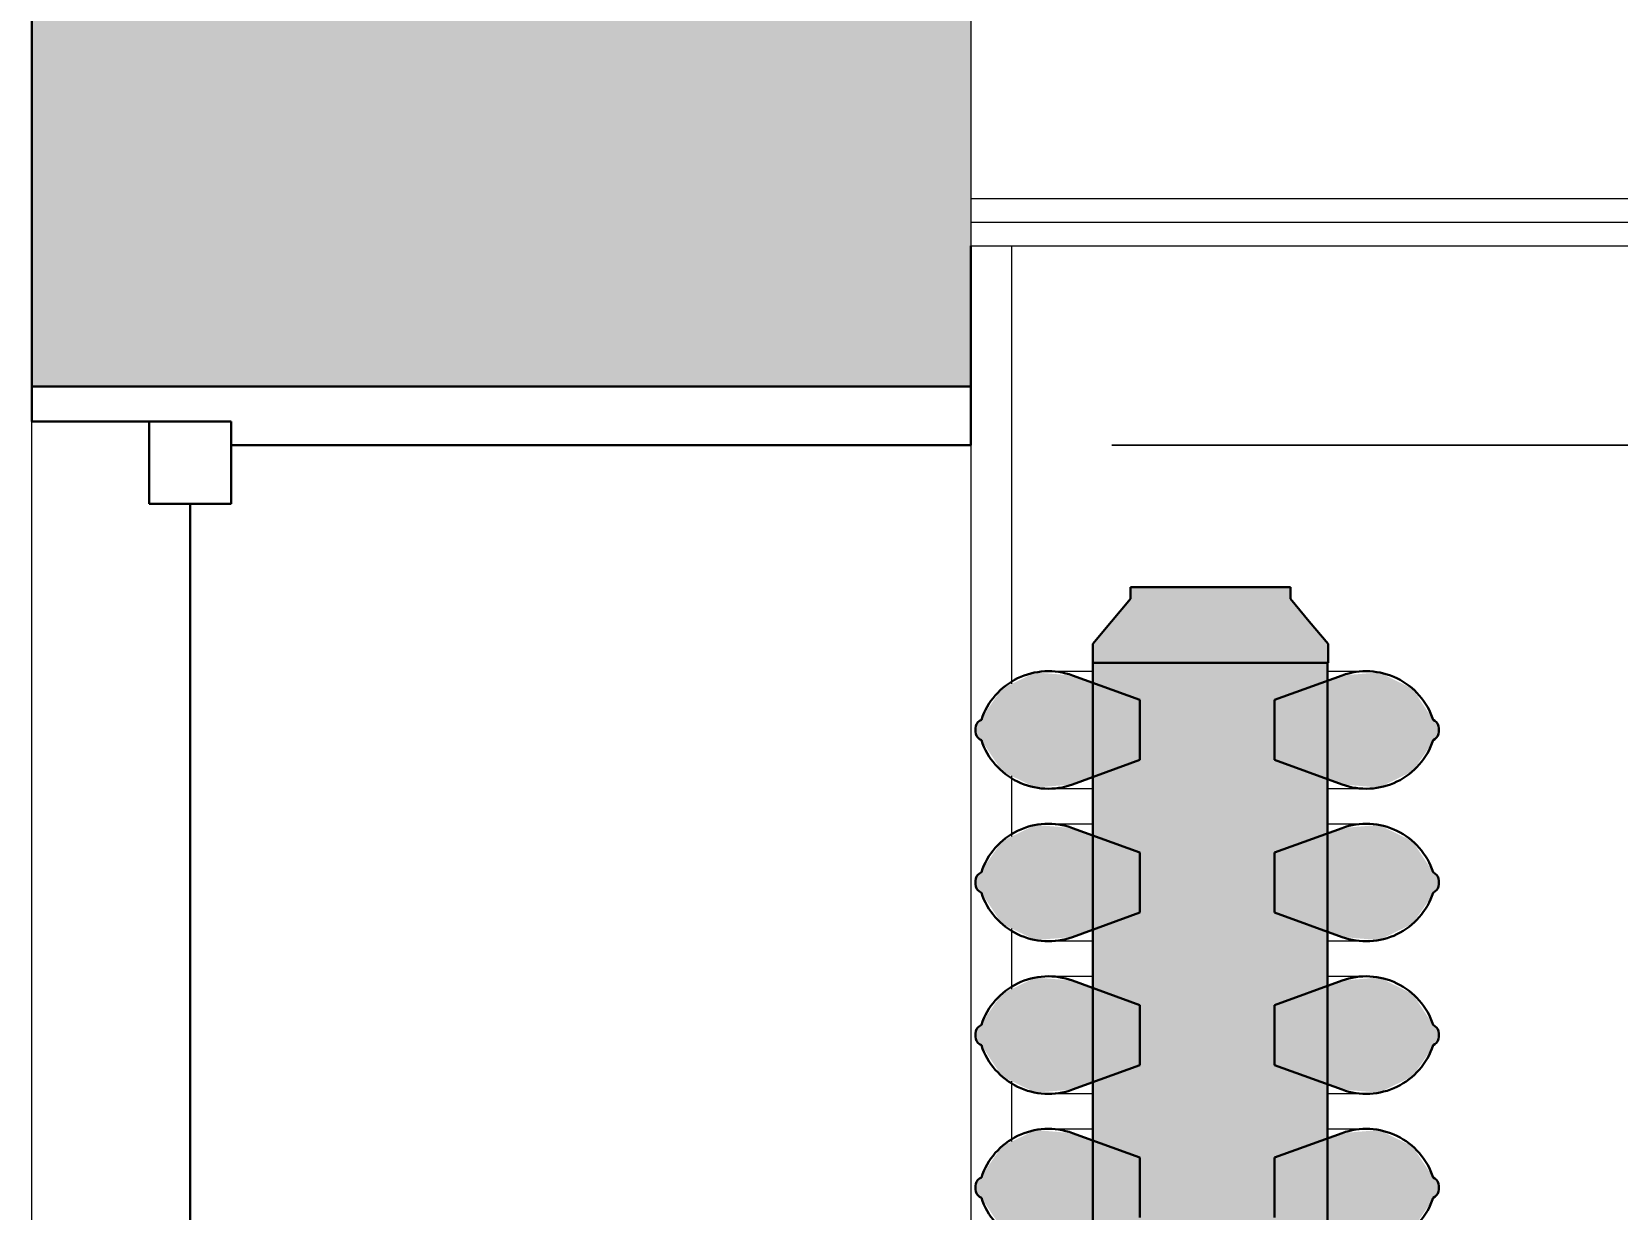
# Model space of a CAD drawing. Header units: inches. Extents: x -1287 to 1590, y -3558 to 989.
# Drawn here: x -1035.06 to -1001.3, y 235.97 to 261.06 of the extents above; entities that cross this region are included whole.
import ezdxf

# ---------------------------------------------------------------- set-up
doc = ezdxf.new("R2010")
doc.units = ezdxf.units.IN
doc.header["$MEASUREMENT"] = 0
for name, color, linetype, lineweight in [('A-ANNO-DIMS', 211, 'Continuous', 9), ('A-ANNO-DIMS-48', 211, 'Continuous', 9), ('A-FLOR', 192, 'Continuous', 18), ('A-GENM', 13, 'Continuous', 9), ('A-GLAZ', 151, 'Continuous', 18), ('A-WALL', 113, 'Continuous', 18), ('A-WALL-PATT', 111, 'Continuous', 18), ('I-WALL', 2, 'Continuous', 18)]:
    doc.layers.add(name, color=color, linetype=linetype, lineweight=lineweight)
doc.styles.add('Swis721 Lt BT', font='swissl.ttf', dxfattribs={"height": 4.5})
doc.dimstyles.new('OTJ_-_3_32__Linear_1', dxfattribs={"dimscale": 12, "dimtxt": 4.748918, "dimasz": 0.1875, "dimexe": 0.375, "dimexo": 0.25, "dimgap": 0.25, "dimtad": 1, "dimdec": 1, "dimrnd": 0.5, "dimzin": 3, "dimdsep": 46, "dimlunit": 4, "dimtxsty": 'Swis721 Lt BT', "dimblk1": 'OBLIQUE', "dimblk2": 'OBLIQUE', "dimsah": 1, "dimcen": 0.09, "dimdle": 0.375, "dimazin": 0, "dimtfac": 1, "dimtdec": 4, "dimtix": 1, "dimtmove": 1, "dimatfit": 3, "dimfxl": 1, "dimtvp": 1, "dimtfill": 1, "dimfrac": 2, "dimtolj": 1, "dimtzin": 0, "dimarcsym": 2})

# ---------------------------------------------------------------- blocks, each defined once
blk = doc.blocks.new('Double Hung - side window 4_ X 6_ 3_ H-6972878-1st Floor Construction')
at = {"layer": 'A-GLAZ', "color": 8, "lineweight": 30}
for p, q in [((18, 5.75), (18, 10)), ((18.75, 10), (18, 10)), ((16.25, 7.5), (16.25, 5.75)), ((18, 7.5), (16.25, 7.5)), ((18, 7.5), (18, 5.75)), ((-16.25, 6.625), (16.25, 6.625)), ((18, 5.75), (16.25, 5.75)), ((17.5, 5.75), (18, 5.75)), ((17.5, 5.75), (17.5, -10)), ((17.5, -10), (18.75, -10))]:
    blk.add_line(p, q, dxfattribs=at)
blk = doc.blocks.new('Cast_Iron_Radiator_8182 - Cast_Iron_Radiator_8182-V46-1st Floor Construction')
at = {"layer": 'A-GENM'}
h = blk.add_hatch(color=7, dxfattribs=at)
h.paths.add_polyline_path([(-4.524, -3.66), (-4.589, -2.87), (-5.111, -1.435), (-6.389, -1.435), (-6.911, -2.87), (-6.976, -3.66), (-6.629, -4.372), (-5.943, -4.848), (-5.876, -4.91), (-5.713, -4.933), (-5.624, -4.91), (-5.532, -4.809), (-4.871, -4.372), (-4.645, -3.909)], flags=0)
h.paths.add_polyline_path([(-4.524, 3.66), (-4.871, 4.372), (-5.557, 4.848), (-5.624, 4.91), (-5.787, 4.933), (-5.876, 4.91), (-5.968, 4.809), (-6.629, 4.372), (-6.976, 3.66), (-6.911, 2.87), (-6.389, 1.435), (-5.111, 1.435), (-4.589, 2.87)], flags=0)
h = blk.add_hatch(color=7, dxfattribs=at)
h.paths.add_polyline_path([(-1.274, 3.66), (-1.621, 4.372), (-2.307, 4.848), (-2.374, 4.91), (-2.537, 4.933), (-2.626, 4.91), (-2.718, 4.809), (-3.379, 4.372), (-3.726, 3.66), (-3.661, 2.87), (-3.139, 1.435), (-1.861, 1.435), (-1.339, 2.87)], flags=0)
h.paths.add_polyline_path([(-1.274, -3.66), (-1.339, -2.87), (-1.861, -1.435), (-3.139, -1.435), (-3.661, -2.87), (-3.726, -3.66), (-3.379, -4.372), (-2.693, -4.848), (-2.626, -4.91), (-2.463, -4.933), (-2.374, -4.91), (-2.282, -4.809), (-1.621, -4.372), (-1.395, -3.909)], flags=0)
h = blk.add_hatch(color=7, dxfattribs=at)
h.paths.add_polyline_path([(1.976, -3.66), (1.911, -2.87), (1.389, -1.435), (0.111, -1.435), (-0.411, -2.87), (-0.476, -3.66), (-0.129, -4.372), (0.557, -4.848), (0.624, -4.91), (0.787, -4.933), (0.876, -4.91), (0.968, -4.809), (1.629, -4.372), (1.855, -3.909)], flags=0)
h.paths.add_polyline_path([(1.976, 3.66), (1.629, 4.372), (0.943, 4.848), (0.876, 4.91), (0.713, 4.933), (0.624, 4.91), (0.532, 4.809), (-0.129, 4.372), (-0.476, 3.66), (-0.411, 2.87), (0.111, 1.435), (1.389, 1.435), (1.911, 2.87)], flags=0)
h = blk.add_hatch(color=7, dxfattribs=at)
h.paths.add_polyline_path([(5.226, -3.66), (5.161, -2.87), (4.639, -1.435), (3.361, -1.435), (2.839, -2.87), (2.774, -3.66), (3.121, -4.372), (3.807, -4.848), (3.874, -4.91), (4.037, -4.933), (4.126, -4.91), (4.218, -4.809), (4.879, -4.372), (5.105, -3.909)], flags=0)
h.paths.add_polyline_path([(5.226, 3.66), (4.879, 4.372), (4.193, 4.848), (4.126, 4.91), (3.963, 4.933), (3.874, 4.91), (3.782, 4.809), (3.121, 4.372), (2.774, 3.66), (2.839, 2.87), (3.361, 1.435), (4.639, 1.435), (5.161, 2.87)], flags=0)
for points in [[(-7.179, 2.574), (-7.584, 2.574), (-8.542, 1.77), (-8.792, 1.77), (-8.792, -1.634), (-8.542, -1.634), (-7.584, -2.438), (-7.179, -2.438)], [(15.702, -2.438), (15.702, 2.561), (-7.179, 2.561), (-7.179, -2.438), (11.735, -2.438)]]:
    blk.add_hatch(color=7, dxfattribs=at).paths.add_polyline_path(points, flags=0)
at = {"layer": 'A-GENM', "color": 8, "lineweight": 30}
for p, q in [((-5.943, 4.848), (-5.968, 4.809)), ((-5.713, 4.933), (-5.787, 4.933)), ((-5.532, 4.809), (-5.557, 4.848)), ((-2.693, 4.848), (-2.718, 4.809)), ((-2.463, 4.933), (-2.537, 4.933)), ((-2.282, 4.809), (-2.307, 4.848)), ((0.557, 4.848), (0.532, 4.809)), ((0.787, 4.933), (0.713, 4.933)), ((0.968, 4.809), (0.943, 4.848)), ((3.807, 4.848), (3.782, 4.809)), ((4.037, 4.933), (3.963, 4.933)), ((4.218, 4.809), (4.193, 4.848)), ((-6.911, 2.87), (-6.389, 1.435)), ((-5.111, 1.435), (-4.589, 2.87)), ((-3.661, 2.87), (-3.139, 1.435)), ((-1.861, 1.435), (-1.339, 2.87)), ((-0.411, 2.87), (0.111, 1.435)), ((1.389, 1.435), (1.911, 2.87)), ((2.839, 2.87), (3.361, 1.435)), ((-7.179, 2.574), (-7.584, 2.574)), ((-7.179, -2.438), (-7.179, 2.574)), ((15.702, 2.561), (-7.179, 2.561)), ((-7.179, 2.561), (-7.179, -2.438)), ((-8.542, 1.77), (-8.792, 1.77)), ((-8.792, 1.77), (-8.792, -1.634)), ((-6.389, 1.435), (-5.111, 1.435)), ((-3.139, 1.435), (-1.861, 1.435)), ((0.111, 1.435), (1.389, 1.435)), ((3.361, 1.435), (4.639, 1.435)), ((-8.792, -1.634), (-8.542, -1.634)), ((-6.389, -1.435), (-6.911, -2.87)), ((-5.111, -1.435), (-6.389, -1.435)), ((-4.589, -2.87), (-5.111, -1.435)), ((-3.139, -1.435), (-3.661, -2.87)), ((-1.861, -1.435), (-3.139, -1.435)), ((-1.339, -2.87), (-1.861, -1.435)), ((0.111, -1.435), (-0.411, -2.87)), ((1.389, -1.435), (0.111, -1.435)), ((1.911, -2.87), (1.389, -1.435)), ((3.361, -1.435), (2.839, -2.87)), ((4.639, -1.435), (3.361, -1.435)), ((-7.584, -2.438), (-7.179, -2.438)), ((-7.179, -2.438), (15.702, -2.438)), ((-5.968, -4.809), (-5.943, -4.848)), ((-5.787, -4.933), (-5.713, -4.933)), ((-5.557, -4.848), (-5.532, -4.809)), ((-2.718, -4.809), (-2.693, -4.848)), ((-2.537, -4.933), (-2.463, -4.933)), ((-2.307, -4.848), (-2.282, -4.809)), ((0.532, -4.809), (0.557, -4.848)), ((0.713, -4.933), (0.787, -4.933)), ((0.943, -4.848), (0.968, -4.809)), ((3.782, -4.809), (3.807, -4.848)), ((3.963, -4.933), (4.037, -4.933)), ((4.193, -4.848), (4.218, -4.809))]:
    blk.add_line(p, q, dxfattribs=at)
at = {"layer": 'A-GENM', "flags": 128}
for points in [[(-7.002, 3.383), (-7.001, 3.443), (-6.997, 3.503), (-6.991, 3.563), (-6.983, 3.622), (-6.972, 3.681), (-6.959, 3.74), (-6.943, 3.798), (-6.926, 3.855), (-6.906, 3.911), (-6.883, 3.967), (-6.859, 4.022), (-6.832, 4.076), (-6.804, 4.128), (-6.773, 4.18), (-6.74, 4.23), (-6.705, 4.279), (-6.668, 4.326), (-6.63, 4.372), (-6.589, 4.416), (-6.547, 4.459), (-6.503, 4.5), (-6.458, 4.539), (-6.411, 4.576), (-6.362, 4.612), (-6.312, 4.645), (-6.261, 4.677), (-6.209, 4.706), (-6.155, 4.733), (-6.101, 4.758), (-6.045, 4.781), (-5.989, 4.802), (-5.968, 4.809)], [(-5.943, 4.848), (-5.938, 4.854), (-5.934, 4.86), (-5.929, 4.866), (-5.925, 4.872), (-5.919, 4.877), (-5.914, 4.882), (-5.909, 4.887), (-5.903, 4.892), (-5.897, 4.896), (-5.891, 4.901), (-5.885, 4.905), (-5.878, 4.909), (-5.872, 4.912), (-5.865, 4.915), (-5.858, 4.918), (-5.851, 4.921), (-5.844, 4.924), (-5.837, 4.926), (-5.83, 4.928), (-5.823, 4.929), (-5.816, 4.93), (-5.808, 4.931), (-5.801, 4.932), (-5.793, 4.933), (-5.787, 4.933)], [(-5.713, 4.933), (-5.706, 4.932), (-5.698, 4.932), (-5.691, 4.931), (-5.683, 4.93), (-5.676, 4.929), (-5.669, 4.927), (-5.662, 4.925), (-5.655, 4.923), (-5.648, 4.921), (-5.641, 4.918), (-5.634, 4.915), (-5.627, 4.912), (-5.621, 4.908), (-5.614, 4.904), (-5.608, 4.9), (-5.602, 4.896), (-5.596, 4.891), (-5.591, 4.887), (-5.585, 4.882), (-5.58, 4.876), (-5.575, 4.871), (-5.57, 4.865), (-5.565, 4.859), (-5.561, 4.854), (-5.557, 4.848)], [(-5.532, 4.809), (-5.475, 4.789), (-5.419, 4.767), (-5.365, 4.743), (-5.311, 4.716), (-5.258, 4.688), (-5.206, 4.657), (-5.156, 4.624), (-5.107, 4.59), (-5.059, 4.553), (-5.013, 4.515), (-4.969, 4.474), (-4.926, 4.432), (-4.885, 4.389), (-4.846, 4.343), (-4.808, 4.296), (-4.773, 4.248), (-4.739, 4.198), (-4.707, 4.147), (-4.678, 4.095), (-4.651, 4.042), (-4.625, 3.987), (-4.602, 3.932), (-4.581, 3.876), (-4.563, 3.819), (-4.547, 3.761), (-4.533, 3.703), (-4.521, 3.644), (-4.512, 3.585), (-4.505, 3.525), (-4.5, 3.465), (-4.498, 3.405), (-4.498, 3.383)], [(-3.752, 3.383), (-3.751, 3.443), (-3.747, 3.503), (-3.741, 3.563), (-3.733, 3.622), (-3.722, 3.681), (-3.709, 3.74), (-3.693, 3.798), (-3.676, 3.855), (-3.656, 3.911), (-3.633, 3.967), (-3.609, 4.022), (-3.582, 4.076), (-3.554, 4.128), (-3.523, 4.18), (-3.49, 4.23), (-3.455, 4.279), (-3.418, 4.326), (-3.38, 4.372), (-3.339, 4.416), (-3.297, 4.459), (-3.253, 4.5), (-3.208, 4.539), (-3.161, 4.576), (-3.112, 4.612), (-3.062, 4.645), (-3.011, 4.677), (-2.959, 4.706), (-2.905, 4.733), (-2.851, 4.758), (-2.795, 4.781), (-2.739, 4.802), (-2.718, 4.809)], [(-2.693, 4.848), (-2.688, 4.854), (-2.684, 4.86), (-2.679, 4.866), (-2.675, 4.872), (-2.669, 4.877), (-2.664, 4.882), (-2.659, 4.887), (-2.653, 4.892), (-2.647, 4.896), (-2.641, 4.901), (-2.635, 4.905), (-2.628, 4.909), (-2.622, 4.912), (-2.615, 4.915), (-2.608, 4.918), (-2.601, 4.921), (-2.594, 4.924), (-2.587, 4.926), (-2.58, 4.928), (-2.573, 4.929), (-2.566, 4.93), (-2.558, 4.931), (-2.551, 4.932), (-2.543, 4.933), (-2.537, 4.933)], [(-2.463, 4.933), (-2.456, 4.932), (-2.448, 4.932), (-2.441, 4.931), (-2.433, 4.93), (-2.426, 4.929), (-2.419, 4.927), (-2.412, 4.925), (-2.405, 4.923), (-2.398, 4.921), (-2.391, 4.918), (-2.384, 4.915), (-2.377, 4.912), (-2.371, 4.908), (-2.364, 4.904), (-2.358, 4.9), (-2.352, 4.896), (-2.346, 4.891), (-2.341, 4.887), (-2.335, 4.882), (-2.33, 4.876), (-2.325, 4.871), (-2.32, 4.865), (-2.315, 4.859), (-2.311, 4.854), (-2.307, 4.848)], [(-2.282, 4.809), (-2.225, 4.789), (-2.169, 4.767), (-2.115, 4.743), (-2.061, 4.716), (-2.008, 4.688), (-1.956, 4.657), (-1.906, 4.624), (-1.857, 4.59), (-1.809, 4.553), (-1.763, 4.515), (-1.719, 4.474), (-1.676, 4.432), (-1.635, 4.389), (-1.596, 4.343), (-1.558, 4.296), (-1.523, 4.248), (-1.489, 4.198), (-1.457, 4.147), (-1.428, 4.095), (-1.401, 4.042), (-1.375, 3.987), (-1.352, 3.932), (-1.331, 3.876), (-1.313, 3.819), (-1.297, 3.761), (-1.283, 3.703), (-1.271, 3.644), (-1.262, 3.585), (-1.255, 3.525), (-1.25, 3.465), (-1.248, 3.405), (-1.248, 3.383)], [(-0.502, 3.383), (-0.501, 3.443), (-0.497, 3.503), (-0.491, 3.563), (-0.483, 3.622), (-0.472, 3.681), (-0.459, 3.74), (-0.443, 3.798), (-0.426, 3.855), (-0.406, 3.911), (-0.383, 3.967), (-0.359, 4.022), (-0.332, 4.076), (-0.304, 4.128), (-0.273, 4.18), (-0.24, 4.23), (-0.205, 4.279), (-0.168, 4.326), (-0.13, 4.372), (-0.089, 4.416), (-0.047, 4.459), (-0.003, 4.5), (0.042, 4.539), (0.089, 4.576), (0.138, 4.612), (0.188, 4.645), (0.239, 4.677), (0.291, 4.706), (0.345, 4.733), (0.399, 4.758), (0.455, 4.781), (0.511, 4.802), (0.532, 4.809)], [(0.557, 4.848), (0.562, 4.854), (0.566, 4.86), (0.571, 4.866), (0.575, 4.872), (0.581, 4.877), (0.586, 4.882), (0.591, 4.887), (0.597, 4.892), (0.603, 4.896), (0.609, 4.901), (0.615, 4.905), (0.622, 4.909), (0.628, 4.912), (0.635, 4.915), (0.642, 4.918), (0.649, 4.921), (0.656, 4.924), (0.663, 4.926), (0.67, 4.928), (0.677, 4.929), (0.684, 4.93), (0.692, 4.931), (0.699, 4.932), (0.707, 4.933), (0.713, 4.933)], [(0.787, 4.933), (0.794, 4.932), (0.802, 4.932), (0.809, 4.931), (0.817, 4.93), (0.824, 4.929), (0.831, 4.927), (0.838, 4.925), (0.845, 4.923), (0.852, 4.921), (0.859, 4.918), (0.866, 4.915), (0.873, 4.912), (0.879, 4.908), (0.886, 4.904), (0.892, 4.9), (0.898, 4.896), (0.904, 4.891), (0.909, 4.887), (0.915, 4.882), (0.92, 4.876), (0.925, 4.871), (0.93, 4.865), (0.935, 4.859), (0.939, 4.854), (0.943, 4.848)], [(0.968, 4.809), (1.025, 4.789), (1.081, 4.767), (1.135, 4.743), (1.189, 4.716), (1.242, 4.688), (1.294, 4.657), (1.344, 4.624), (1.393, 4.59), (1.441, 4.553), (1.487, 4.515), (1.531, 4.474), (1.574, 4.432), (1.615, 4.389), (1.654, 4.343), (1.692, 4.296), (1.727, 4.248), (1.761, 4.198), (1.793, 4.147), (1.822, 4.095), (1.849, 4.042), (1.875, 3.987), (1.898, 3.932), (1.919, 3.876), (1.937, 3.819), (1.953, 3.761), (1.967, 3.703), (1.979, 3.644), (1.988, 3.585), (1.995, 3.525), (2, 3.465), (2.002, 3.405), (2.002, 3.383)], [(2.748, 3.383), (2.749, 3.443), (2.753, 3.503), (2.759, 3.563), (2.767, 3.622), (2.778, 3.681), (2.791, 3.74), (2.807, 3.798), (2.824, 3.855), (2.844, 3.911), (2.867, 3.967), (2.891, 4.022), (2.918, 4.076), (2.946, 4.128), (2.977, 4.18), (3.01, 4.23), (3.045, 4.279), (3.082, 4.326), (3.12, 4.372), (3.161, 4.416), (3.203, 4.459), (3.247, 4.5), (3.292, 4.539), (3.339, 4.576), (3.388, 4.612), (3.438, 4.645), (3.489, 4.677), (3.541, 4.706), (3.595, 4.733), (3.649, 4.758), (3.705, 4.781), (3.761, 4.802), (3.782, 4.809)], [(3.807, 4.848), (3.812, 4.854), (3.816, 4.86), (3.821, 4.866), (3.825, 4.872), (3.831, 4.877), (3.836, 4.882), (3.841, 4.887), (3.847, 4.892), (3.853, 4.896), (3.859, 4.901), (3.865, 4.905), (3.872, 4.909), (3.878, 4.912), (3.885, 4.915), (3.892, 4.918), (3.899, 4.921), (3.906, 4.924), (3.913, 4.926), (3.92, 4.928), (3.927, 4.929), (3.934, 4.93), (3.942, 4.931), (3.949, 4.932), (3.957, 4.933), (3.963, 4.933)], [(4.037, 4.933), (4.044, 4.932), (4.052, 4.932), (4.059, 4.931), (4.067, 4.93), (4.074, 4.929), (4.081, 4.927), (4.088, 4.925), (4.095, 4.923), (4.102, 4.921), (4.109, 4.918), (4.116, 4.915), (4.123, 4.912), (4.129, 4.908), (4.136, 4.904), (4.142, 4.9), (4.148, 4.896), (4.154, 4.891), (4.159, 4.887), (4.165, 4.882), (4.17, 4.876), (4.175, 4.871), (4.18, 4.865), (4.185, 4.859), (4.189, 4.854), (4.193, 4.848)], [(4.218, 4.809), (4.275, 4.789), (4.331, 4.767), (4.385, 4.743), (4.439, 4.716), (4.492, 4.688)], [(-7.002, 2.571), (-7.002, 2.642), (-7.002, 2.71), (-7.002, 2.775), (-7.002, 2.837), (-7.002, 2.896), (-7.002, 2.952), (-7.002, 3.005), (-7.002, 3.055), (-7.002, 3.102), (-7.002, 3.145), (-7.002, 3.185), (-7.002, 3.221), (-7.002, 3.254), (-7.002, 3.283), (-7.002, 3.309), (-7.002, 3.33), (-7.002, 3.348), (-7.002, 3.363), (-7.002, 3.373), (-7.002, 3.38), (-7.002, 3.383), (-7.002, 3.383)], [(-4.498, 3.383), (-4.498, 3.381), (-4.498, 3.375), (-4.498, 3.366), (-4.498, 3.353), (-4.498, 3.336), (-4.498, 3.315), (-4.498, 3.29), (-4.498, 3.262), (-4.498, 3.23), (-4.498, 3.195), (-4.498, 3.156), (-4.498, 3.114), (-4.498, 3.068), (-4.498, 3.019), (-4.498, 2.967), (-4.498, 2.911), (-4.498, 2.853), (-4.498, 2.792), (-4.498, 2.727), (-4.498, 2.66), (-4.498, 2.591), (-4.498, 2.561)], [(-3.752, 2.571), (-3.752, 2.642), (-3.752, 2.71), (-3.752, 2.775), (-3.752, 2.837), (-3.752, 2.896), (-3.752, 2.952), (-3.752, 3.005), (-3.752, 3.055), (-3.752, 3.102), (-3.752, 3.145), (-3.752, 3.185), (-3.752, 3.221), (-3.752, 3.254), (-3.752, 3.283), (-3.752, 3.309), (-3.752, 3.33), (-3.752, 3.348), (-3.752, 3.363), (-3.752, 3.373), (-3.752, 3.38), (-3.752, 3.383), (-3.752, 3.383)], [(-1.248, 3.383), (-1.248, 3.381), (-1.248, 3.375), (-1.248, 3.366), (-1.248, 3.353), (-1.248, 3.336), (-1.248, 3.315), (-1.248, 3.29), (-1.248, 3.262), (-1.248, 3.23), (-1.248, 3.195), (-1.248, 3.156), (-1.248, 3.114), (-1.248, 3.068), (-1.248, 3.019), (-1.248, 2.967), (-1.248, 2.911), (-1.248, 2.853), (-1.248, 2.792), (-1.248, 2.727), (-1.248, 2.66), (-1.248, 2.591), (-1.248, 2.561)], [(-0.502, 2.571), (-0.502, 2.642), (-0.502, 2.71), (-0.502, 2.775), (-0.502, 2.837), (-0.502, 2.896), (-0.502, 2.952), (-0.502, 3.005), (-0.502, 3.055), (-0.502, 3.102), (-0.502, 3.145), (-0.502, 3.185), (-0.502, 3.221), (-0.502, 3.254), (-0.502, 3.283), (-0.502, 3.309), (-0.502, 3.33), (-0.502, 3.348), (-0.502, 3.363), (-0.502, 3.373), (-0.502, 3.38), (-0.502, 3.383), (-0.502, 3.383)], [(2.002, 3.383), (2.002, 3.381), (2.002, 3.375), (2.002, 3.366), (2.002, 3.353), (2.002, 3.336), (2.002, 3.315), (2.002, 3.29), (2.002, 3.262), (2.002, 3.23), (2.002, 3.195), (2.002, 3.156), (2.002, 3.114), (2.002, 3.068), (2.002, 3.019), (2.002, 2.967), (2.002, 2.911), (2.002, 2.853), (2.002, 2.792), (2.002, 2.727), (2.002, 2.66), (2.002, 2.591), (2.002, 2.561)], [(2.748, 2.571), (2.748, 2.642), (2.748, 2.71), (2.748, 2.775), (2.748, 2.837), (2.748, 2.896), (2.748, 2.952), (2.748, 3.005), (2.748, 3.055), (2.748, 3.102), (2.748, 3.145), (2.748, 3.185), (2.748, 3.221), (2.748, 3.254), (2.748, 3.283), (2.748, 3.309), (2.748, 3.33), (2.748, 3.348), (2.748, 3.363), (2.748, 3.373), (2.748, 3.38), (2.748, 3.383), (2.748, 3.383)], [(-7.002, -3.383), (-7.002, -3.381), (-7.002, -3.375), (-7.002, -3.366), (-7.002, -3.353), (-7.002, -3.336), (-7.002, -3.315), (-7.002, -3.29), (-7.002, -3.262), (-7.002, -3.23), (-7.002, -3.195), (-7.002, -3.156), (-7.002, -3.114), (-7.002, -3.068), (-7.002, -3.019), (-7.002, -2.967), (-7.002, -2.911), (-7.002, -2.853), (-7.002, -2.792), (-7.002, -2.727), (-7.002, -2.66), (-7.002, -2.591), (-7.002, -2.518), (-7.002, -2.444)], [(-4.498, -2.438), (-4.498, -2.498), (-4.498, -2.571), (-4.498, -2.642), (-4.498, -2.71), (-4.498, -2.775), (-4.498, -2.837), (-4.498, -2.896), (-4.498, -2.952), (-4.498, -3.005), (-4.498, -3.055), (-4.498, -3.102), (-4.498, -3.145), (-4.498, -3.185), (-4.498, -3.221), (-4.498, -3.254), (-4.498, -3.283), (-4.498, -3.309), (-4.498, -3.33), (-4.498, -3.348), (-4.498, -3.363), (-4.498, -3.373), (-4.498, -3.38), (-4.498, -3.383), (-4.498, -3.383)], [(-3.752, -3.383), (-3.752, -3.381), (-3.752, -3.375), (-3.752, -3.366), (-3.752, -3.353), (-3.752, -3.336), (-3.752, -3.315), (-3.752, -3.29), (-3.752, -3.262), (-3.752, -3.23), (-3.752, -3.195), (-3.752, -3.156), (-3.752, -3.114), (-3.752, -3.068), (-3.752, -3.019), (-3.752, -2.967), (-3.752, -2.911), (-3.752, -2.853), (-3.752, -2.792), (-3.752, -2.727), (-3.752, -2.66), (-3.752, -2.591), (-3.752, -2.518), (-3.752, -2.444)], [(-1.248, -2.438), (-1.248, -2.498), (-1.248, -2.571), (-1.248, -2.642), (-1.248, -2.71), (-1.248, -2.775), (-1.248, -2.837), (-1.248, -2.896), (-1.248, -2.952), (-1.248, -3.005), (-1.248, -3.055), (-1.248, -3.102), (-1.248, -3.145), (-1.248, -3.185), (-1.248, -3.221), (-1.248, -3.254), (-1.248, -3.283), (-1.248, -3.309), (-1.248, -3.33), (-1.248, -3.348), (-1.248, -3.363), (-1.248, -3.373), (-1.248, -3.38), (-1.248, -3.383), (-1.248, -3.383)], [(-0.502, -3.383), (-0.502, -3.381), (-0.502, -3.375), (-0.502, -3.366), (-0.502, -3.353), (-0.502, -3.336), (-0.502, -3.315), (-0.502, -3.29), (-0.502, -3.262), (-0.502, -3.23), (-0.502, -3.195), (-0.502, -3.156), (-0.502, -3.114), (-0.502, -3.068), (-0.502, -3.019), (-0.502, -2.967), (-0.502, -2.911), (-0.502, -2.853), (-0.502, -2.792), (-0.502, -2.727), (-0.502, -2.66), (-0.502, -2.591), (-0.502, -2.518), (-0.502, -2.444)], [(2.002, -2.438), (2.002, -2.498), (2.002, -2.571), (2.002, -2.642), (2.002, -2.71), (2.002, -2.775), (2.002, -2.837), (2.002, -2.896), (2.002, -2.952), (2.002, -3.005), (2.002, -3.055), (2.002, -3.102), (2.002, -3.145), (2.002, -3.185), (2.002, -3.221), (2.002, -3.254), (2.002, -3.283), (2.002, -3.309), (2.002, -3.33), (2.002, -3.348), (2.002, -3.363), (2.002, -3.373), (2.002, -3.38), (2.002, -3.383), (2.002, -3.383)], [(2.748, -3.383), (2.748, -3.381), (2.748, -3.375), (2.748, -3.366), (2.748, -3.353), (2.748, -3.336), (2.748, -3.315), (2.748, -3.29), (2.748, -3.262), (2.748, -3.23), (2.748, -3.195), (2.748, -3.156), (2.748, -3.114), (2.748, -3.068), (2.748, -3.019), (2.748, -2.967), (2.748, -2.911), (2.748, -2.853), (2.748, -2.792), (2.748, -2.727), (2.748, -2.66), (2.748, -2.591), (2.748, -2.518), (2.748, -2.444)], [(-5.968, -4.809), (-6.025, -4.789), (-6.081, -4.767), (-6.135, -4.743), (-6.189, -4.716), (-6.242, -4.688), (-6.294, -4.657), (-6.344, -4.624), (-6.393, -4.59), (-6.441, -4.553), (-6.487, -4.515), (-6.531, -4.474), (-6.574, -4.432), (-6.615, -4.389), (-6.654, -4.343), (-6.692, -4.296), (-6.727, -4.248), (-6.761, -4.198), (-6.793, -4.147), (-6.822, -4.095), (-6.849, -4.042), (-6.875, -3.987), (-6.898, -3.932), (-6.919, -3.876), (-6.937, -3.819), (-6.953, -3.761), (-6.967, -3.703), (-6.979, -3.644), (-6.988, -3.585), (-6.995, -3.525), (-7, -3.465), (-7.002, -3.405), (-7.002, -3.383)], [(-4.498, -3.383), (-4.499, -3.443), (-4.503, -3.503), (-4.509, -3.563), (-4.517, -3.622), (-4.528, -3.681), (-4.541, -3.74), (-4.557, -3.798), (-4.574, -3.855), (-4.594, -3.911), (-4.617, -3.967), (-4.641, -4.022), (-4.668, -4.076), (-4.696, -4.128), (-4.727, -4.18), (-4.76, -4.23), (-4.795, -4.279), (-4.832, -4.326), (-4.87, -4.372), (-4.911, -4.416), (-4.953, -4.459), (-4.997, -4.5), (-5.042, -4.539), (-5.089, -4.576), (-5.138, -4.612), (-5.188, -4.645), (-5.239, -4.677), (-5.291, -4.706), (-5.345, -4.733), (-5.399, -4.758), (-5.455, -4.781), (-5.511, -4.802), (-5.532, -4.809)], [(-2.718, -4.809), (-2.775, -4.789), (-2.831, -4.767), (-2.885, -4.743), (-2.939, -4.716), (-2.992, -4.688), (-3.044, -4.657), (-3.094, -4.624), (-3.143, -4.59), (-3.191, -4.553), (-3.237, -4.515), (-3.281, -4.474), (-3.324, -4.432), (-3.365, -4.389), (-3.404, -4.343), (-3.442, -4.296), (-3.477, -4.248), (-3.511, -4.198), (-3.543, -4.147), (-3.572, -4.095), (-3.599, -4.042), (-3.625, -3.987), (-3.648, -3.932), (-3.669, -3.876), (-3.687, -3.819), (-3.703, -3.761), (-3.717, -3.703), (-3.729, -3.644), (-3.738, -3.585), (-3.745, -3.525), (-3.75, -3.465), (-3.752, -3.405), (-3.752, -3.383)], [(-1.248, -3.383), (-1.249, -3.443), (-1.253, -3.503), (-1.259, -3.563), (-1.267, -3.622), (-1.278, -3.681), (-1.291, -3.74), (-1.307, -3.798), (-1.324, -3.855), (-1.344, -3.911), (-1.367, -3.967), (-1.391, -4.022), (-1.418, -4.076), (-1.446, -4.128), (-1.477, -4.18), (-1.51, -4.23), (-1.545, -4.279), (-1.582, -4.326), (-1.62, -4.372), (-1.661, -4.416), (-1.703, -4.459), (-1.747, -4.5), (-1.792, -4.539), (-1.839, -4.576), (-1.888, -4.612), (-1.938, -4.645), (-1.989, -4.677), (-2.041, -4.706), (-2.095, -4.733), (-2.149, -4.758), (-2.205, -4.781), (-2.261, -4.802), (-2.282, -4.809)], [(0.532, -4.809), (0.475, -4.789), (0.419, -4.767), (0.365, -4.743), (0.311, -4.716), (0.258, -4.688), (0.206, -4.657), (0.156, -4.624), (0.107, -4.59), (0.059, -4.553), (0.013, -4.515), (-0.031, -4.474), (-0.074, -4.432), (-0.115, -4.389), (-0.154, -4.343), (-0.192, -4.296), (-0.227, -4.248), (-0.261, -4.198), (-0.293, -4.147), (-0.322, -4.095), (-0.349, -4.042), (-0.375, -3.987), (-0.398, -3.932), (-0.419, -3.876), (-0.437, -3.819), (-0.453, -3.761), (-0.467, -3.703), (-0.479, -3.644), (-0.488, -3.585), (-0.495, -3.525), (-0.5, -3.465), (-0.502, -3.405), (-0.502, -3.383)], [(2.002, -3.383), (2.001, -3.443), (1.997, -3.503), (1.991, -3.563), (1.983, -3.622), (1.972, -3.681), (1.959, -3.74), (1.943, -3.798), (1.926, -3.855), (1.906, -3.911), (1.883, -3.967), (1.859, -4.022), (1.832, -4.076), (1.804, -4.128), (1.773, -4.18), (1.74, -4.23), (1.705, -4.279), (1.668, -4.326), (1.63, -4.372), (1.589, -4.416), (1.547, -4.459), (1.503, -4.5), (1.458, -4.539), (1.411, -4.576), (1.362, -4.612), (1.312, -4.645), (1.261, -4.677), (1.209, -4.706), (1.155, -4.733), (1.101, -4.758), (1.045, -4.781), (0.989, -4.802), (0.968, -4.809)], [(3.782, -4.809), (3.725, -4.789), (3.669, -4.767), (3.615, -4.743), (3.561, -4.716), (3.508, -4.688), (3.456, -4.657), (3.406, -4.624), (3.357, -4.59), (3.309, -4.553), (3.263, -4.515), (3.219, -4.474), (3.176, -4.432), (3.135, -4.389), (3.096, -4.343), (3.058, -4.296), (3.023, -4.248), (2.989, -4.198), (2.957, -4.147), (2.928, -4.095), (2.901, -4.042), (2.875, -3.987), (2.852, -3.932), (2.831, -3.876), (2.813, -3.819), (2.797, -3.761), (2.783, -3.703), (2.771, -3.644), (2.762, -3.585), (2.755, -3.525), (2.75, -3.465), (2.748, -3.405), (2.748, -3.383)], [(4.511, -4.677), (4.459, -4.706), (4.405, -4.733), (4.351, -4.758), (4.295, -4.781), (4.239, -4.802), (4.218, -4.809)], [(-5.787, -4.933), (-5.794, -4.932), (-5.802, -4.932), (-5.809, -4.931), (-5.817, -4.93), (-5.824, -4.929), (-5.831, -4.927), (-5.838, -4.925), (-5.845, -4.923), (-5.852, -4.921), (-5.859, -4.918), (-5.866, -4.915), (-5.873, -4.912), (-5.879, -4.908), (-5.886, -4.904), (-5.892, -4.9), (-5.898, -4.896), (-5.904, -4.891), (-5.909, -4.887), (-5.915, -4.882), (-5.92, -4.876), (-5.925, -4.871), (-5.93, -4.865), (-5.935, -4.859), (-5.939, -4.854), (-5.943, -4.848)], [(-5.557, -4.848), (-5.562, -4.854), (-5.566, -4.86), (-5.571, -4.866), (-5.575, -4.872), (-5.581, -4.877), (-5.586, -4.882), (-5.591, -4.887), (-5.597, -4.892), (-5.603, -4.896), (-5.609, -4.901), (-5.615, -4.905), (-5.622, -4.909), (-5.628, -4.912), (-5.635, -4.915), (-5.642, -4.918), (-5.649, -4.921), (-5.656, -4.924), (-5.663, -4.926), (-5.67, -4.928), (-5.677, -4.929), (-5.684, -4.93), (-5.692, -4.931), (-5.699, -4.932), (-5.707, -4.933), (-5.713, -4.933)], [(-2.537, -4.933), (-2.544, -4.932), (-2.552, -4.932), (-2.559, -4.931), (-2.567, -4.93), (-2.574, -4.929), (-2.581, -4.927), (-2.588, -4.925), (-2.595, -4.923), (-2.602, -4.921), (-2.609, -4.918), (-2.616, -4.915), (-2.623, -4.912), (-2.629, -4.908), (-2.636, -4.904), (-2.642, -4.9), (-2.648, -4.896), (-2.654, -4.891), (-2.659, -4.887), (-2.665, -4.882), (-2.67, -4.876), (-2.675, -4.871), (-2.68, -4.865), (-2.685, -4.859), (-2.689, -4.854), (-2.693, -4.848)], [(-2.307, -4.848), (-2.312, -4.854), (-2.316, -4.86), (-2.321, -4.866), (-2.325, -4.872), (-2.331, -4.877), (-2.336, -4.882), (-2.341, -4.887), (-2.347, -4.892), (-2.353, -4.896), (-2.359, -4.901), (-2.365, -4.905), (-2.372, -4.909), (-2.378, -4.912), (-2.385, -4.915), (-2.392, -4.918), (-2.399, -4.921), (-2.406, -4.924), (-2.413, -4.926), (-2.42, -4.928), (-2.427, -4.929), (-2.434, -4.93), (-2.442, -4.931), (-2.449, -4.932), (-2.457, -4.933), (-2.463, -4.933)], [(0.713, -4.933), (0.706, -4.932), (0.698, -4.932), (0.691, -4.931), (0.683, -4.93), (0.676, -4.929), (0.669, -4.927), (0.662, -4.925), (0.655, -4.923), (0.648, -4.921), (0.641, -4.918), (0.634, -4.915), (0.627, -4.912), (0.621, -4.908), (0.614, -4.904), (0.608, -4.9), (0.602, -4.896), (0.596, -4.891), (0.591, -4.887), (0.585, -4.882), (0.58, -4.876), (0.575, -4.871), (0.57, -4.865), (0.565, -4.859), (0.561, -4.854), (0.557, -4.848)], [(0.943, -4.848), (0.938, -4.854), (0.934, -4.86), (0.929, -4.866), (0.925, -4.872), (0.919, -4.877), (0.914, -4.882), (0.909, -4.887), (0.903, -4.892), (0.897, -4.896), (0.891, -4.901), (0.885, -4.905), (0.878, -4.909), (0.872, -4.912), (0.865, -4.915), (0.858, -4.918), (0.851, -4.921), (0.844, -4.924), (0.837, -4.926), (0.83, -4.928), (0.823, -4.929), (0.816, -4.93), (0.808, -4.931), (0.801, -4.932), (0.793, -4.933), (0.787, -4.933)], [(3.963, -4.933), (3.956, -4.932), (3.948, -4.932), (3.941, -4.931), (3.933, -4.93), (3.926, -4.929), (3.919, -4.927), (3.912, -4.925), (3.905, -4.923), (3.898, -4.921), (3.891, -4.918), (3.884, -4.915), (3.877, -4.912), (3.871, -4.908), (3.864, -4.904), (3.858, -4.9), (3.852, -4.896), (3.846, -4.891), (3.841, -4.887), (3.835, -4.882), (3.83, -4.876), (3.825, -4.871), (3.82, -4.865), (3.815, -4.859), (3.811, -4.854), (3.807, -4.848)], [(4.193, -4.848), (4.188, -4.854), (4.184, -4.86), (4.179, -4.866), (4.175, -4.872), (4.169, -4.877), (4.164, -4.882), (4.159, -4.887), (4.153, -4.892), (4.147, -4.896), (4.141, -4.901), (4.135, -4.905), (4.128, -4.909), (4.122, -4.912), (4.115, -4.915), (4.108, -4.918), (4.101, -4.921), (4.094, -4.924), (4.087, -4.926), (4.08, -4.928), (4.073, -4.929), (4.066, -4.93), (4.058, -4.931), (4.051, -4.932), (4.043, -4.933), (4.037, -4.933)]]:
    blk.add_lwpolyline(points, dxfattribs=at)
at = {"layer": 'A-GENM', "color": 8, "lineweight": 30, "flags": 128}
for points in [[(-7.584, 2.574), (-8.063, 2.172), (-8.542, 1.77)], [(-8.542, -1.634), (-8.063, -2.036), (-7.584, -2.438)]]:
    blk.add_lwpolyline(points, dxfattribs=at)
at = {"layer": 'A-GENM', "color": 8, "lineweight": 30}
for centre, radius, start, end in [((-5.502, 3.383), 1.5, 108.1106, 200), ((-5.787, 4.747), 0.186, 90, 147), ((-5.713, 4.747), 0.186, 33, 90), ((-5.998, 3.383), 1.5, 340, 71.8894), ((-2.252, 3.383), 1.5, 108.1106, 200), ((-2.537, 4.747), 0.186, 90, 147), ((-2.463, 4.747), 0.186, 33, 90), ((-2.748, 3.383), 1.5, 340, 71.8894), ((0.998, 3.383), 1.5, 108.1106, 200), ((0.713, 4.747), 0.186, 90, 147), ((0.787, 4.747), 0.186, 33, 90), ((0.502, 3.383), 1.5, 340, 71.8894), ((4.248, 3.383), 1.5, 108.1106, 200), ((3.963, 4.747), 0.186, 90, 147), ((4.037, 4.747), 0.186, 33, 90), ((3.752, 3.383), 1.5, 340, 71.8894), ((-5.502, -3.383), 1.5, 160, 251.8894), ((-5.998, -3.383), 1.5, 288.1106, 20), ((-2.252, -3.383), 1.5, 160, 251.8894), ((-2.748, -3.383), 1.5, 288.1106, 20), ((0.998, -3.383), 1.5, 160, 251.8894), ((0.502, -3.383), 1.5, 288.1106, 20), ((4.248, -3.383), 1.5, 160, 251.8894), ((3.752, -3.383), 1.5, 288.1106, 20), ((-5.787, -4.747), 0.186, 213, 270), ((-5.713, -4.747), 0.186, 270, 327), ((-2.537, -4.747), 0.186, 213, 270), ((-2.463, -4.747), 0.186, 270, 327), ((0.713, -4.747), 0.186, 213, 270), ((0.787, -4.747), 0.186, 270, 327), ((3.963, -4.747), 0.186, 213, 270), ((4.037, -4.747), 0.186, 270, 327)]:
    blk.add_arc(centre, radius, start, end, dxfattribs=at)
blk = doc.blocks.new('DIMBLOCK58-1st Floor Construction')
at = {"layer": 'A-ANNO-DIMS-48'}
for p, q in [((-985.659, 247.755), (-985.659, 260.999)), ((-984.25, 256.499), (-990.159, 256.499)), ((-985.659, 256.499), (-984.25, 256.499)), ((-1012.062, 252.255), (-981.159, 252.255)), ((-985.659, 252.255), (-1012.062, 252.255))]:
    blk.add_line(p, q, dxfattribs=at)
at = {"layer": 'A-ANNO-DIMS-48', "lineweight": 50}
for p, q in [((-985.659, 256.499), (-986.784, 257.624)), ((-985.659, 256.499), (-984.534, 255.374)), ((-985.659, 252.255), (-986.784, 253.38)), ((-985.659, 252.255), (-984.534, 251.13))]:
    blk.add_line(p, q, dxfattribs=at)
at = {"layer": 'A-ANNO-DIMS-48'}
blk.add_ellipse((-985.659, 245.582), major_axis=(0, 8.795), ratio=0.769675, start_param=0, end_param=1.570796, dxfattribs=at)
at = {"layer": 'A-ANNO-DIMS-48', "color": 0, "insert": (-994.667, 240.607), "char_height": 4.5, "width": 5.97007, "attachment_point": 1, "rotation": 90, "line_spacing_factor": 1.005062, "style": 'Swis721 Lt BT', "bg_fill": 3, "box_fill_scale": 1.25, "bg_fill_color": 256, "bg_fill_true_color": 13158600, "bg_fill_transparency": 0}
blk.add_mtext('4"', dxfattribs=at)
blk = doc.blocks.new('_Oblique')
at = {"color": 0, "linetype": 'ByBlock', "lineweight": -2}
blk.add_line((-0.5, -0.5), (0.5, 0.5), dxfattribs=at)

msp = doc.modelspace()

# ---------------------------------------------------------------- hatches: boundary and pattern name
at = {"layer": 'A-WALL-PATT'}
h = msp.add_hatch(color=7, dxfattribs=at)
h.paths.add_polyline_path([(-1035.062, 16.255), (-1015.062, 16.255), (-1015.062, 96.005), (-1035.062, 96.005), (-1035.062, 17.581)], flags=0)
h.paths.add_polyline_path([(-1015.062, 133.505), (-1015.062, 216.005), (-1035.062, 216.005), (-1035.062, 133.505)], flags=0)
h.paths.add_polyline_path([(-1020.632, 253.505), (-1015.062, 253.505), (-1015.062, 342.005), (-1035.062, 342.005), (-1035.062, 253.505)], flags=0)
h.paths.add_polyline_path([(-1020.632, 379.505), (-1015.062, 379.505), (-1015.062, 468.124), (-1035.062, 468.124), (-1035.062, 379.505)], flags=0)
h.paths.add_polyline_path([(-1015.062, 505.624), (-1015.062, 604.374), (-1035.062, 604.374), (-1035.062, 505.624)], flags=0)
h.paths.add_polyline_path([(-1020.632, 641.874), (-1015.062, 641.874), (-1015.062, 729.874), (-1035.062, 729.874), (-1035.062, 641.874)], flags=0)
h.paths.add_polyline_path([(-1020.632, 767.374), (-1015.062, 767.374), (-1015.062, 789.874), (-1035.062, 789.874), (-1035.062, 767.374)], flags=0)

# ---------------------------------------------------------------- linework, layer by layer
at = {"layer": 'A-FLOR'}
for p, q in [((-1014.196, 256.499), (-1014.196, 247.165)), ((-1014.196, 245.205), (-1014.196, 243.915)), ((-1014.196, 241.955), (-1014.196, 240.665)), ((-1014.196, 238.705), (-1014.196, 237.415))]:
    msp.add_line(p, q, dxfattribs=at)
at = {"layer": 'A-WALL', "color": 8, "lineweight": 30}
for p, q in [((-1035.062, 342.005), (-1035.062, 253.505)), ((-1015.062, 256.499), (-1015.062, 253.505)), ((-1035.062, 253.505), (-1015.062, 253.505))]:
    msp.add_line(p, q, dxfattribs=at)
at = {"layer": 'A-WALL'}
for p, q in [((-1015.062, 262.124), (-1015.062, 256.499)), ((-652.821, 257.499), (-1015.062, 257.499)), ((-653.321, 256.999), (-1015.062, 256.999))]:
    msp.add_line(p, q, dxfattribs=at)
at = {"layer": 'A-WALL', "lineweight": 9}
for p, q in [((-1035.062, 216.005), (-1035.062, 253.505)), ((-1015.062, 253.505), (-1015.062, 216.005))]:
    msp.add_line(p, q, dxfattribs=at)
at = {"layer": 'I-WALL'}
msp.add_line((-1015.062, 256.499), (-653.321, 256.499), dxfattribs=at)

# ---------------------------------------------------------------- block references
at = {"layer": 'A-GENM', "rotation": 270.0000000000002}
msp.add_blockref('Cast_Iron_Radiator_8182 - Cast_Iron_Radiator_8182-V46-1st Floor Construction', (-1010.029, 240.435), dxfattribs=at)
at = {"layer": 'A-GLAZ', "rotation": 89.99999999999991}
msp.add_blockref('Double Hung - side window 4_ X 6_ 3_ H-6972878-1st Floor Construction', (-1025.062, 234.755), dxfattribs=at)

# ---------------------------------------------------------------- next in the draw order: dimensions: what is measured, and where the dimension line sits
at = {"layer": 'A-ANNO-DIMS'}
dim = msp.add_linear_dim(base=(-985.659, 256.499), p1=(-1015.062, 252.255), p2=(-987.25, 256.499), angle=90, dimstyle='OTJ_-_3_32__Linear_1', override={"dimpost": '<>', "dimfxl": 28.133213}, dxfattribs=at)
dim.commit()
dim.dimension.update_dxf_attribs({"geometry": 'DIMBLOCK58-1st Floor Construction', "text_midpoint": (-991.667, 243.592), "dimtype": 160, "text_rotation": 90})

doc.saveas('drawing.dxf')
